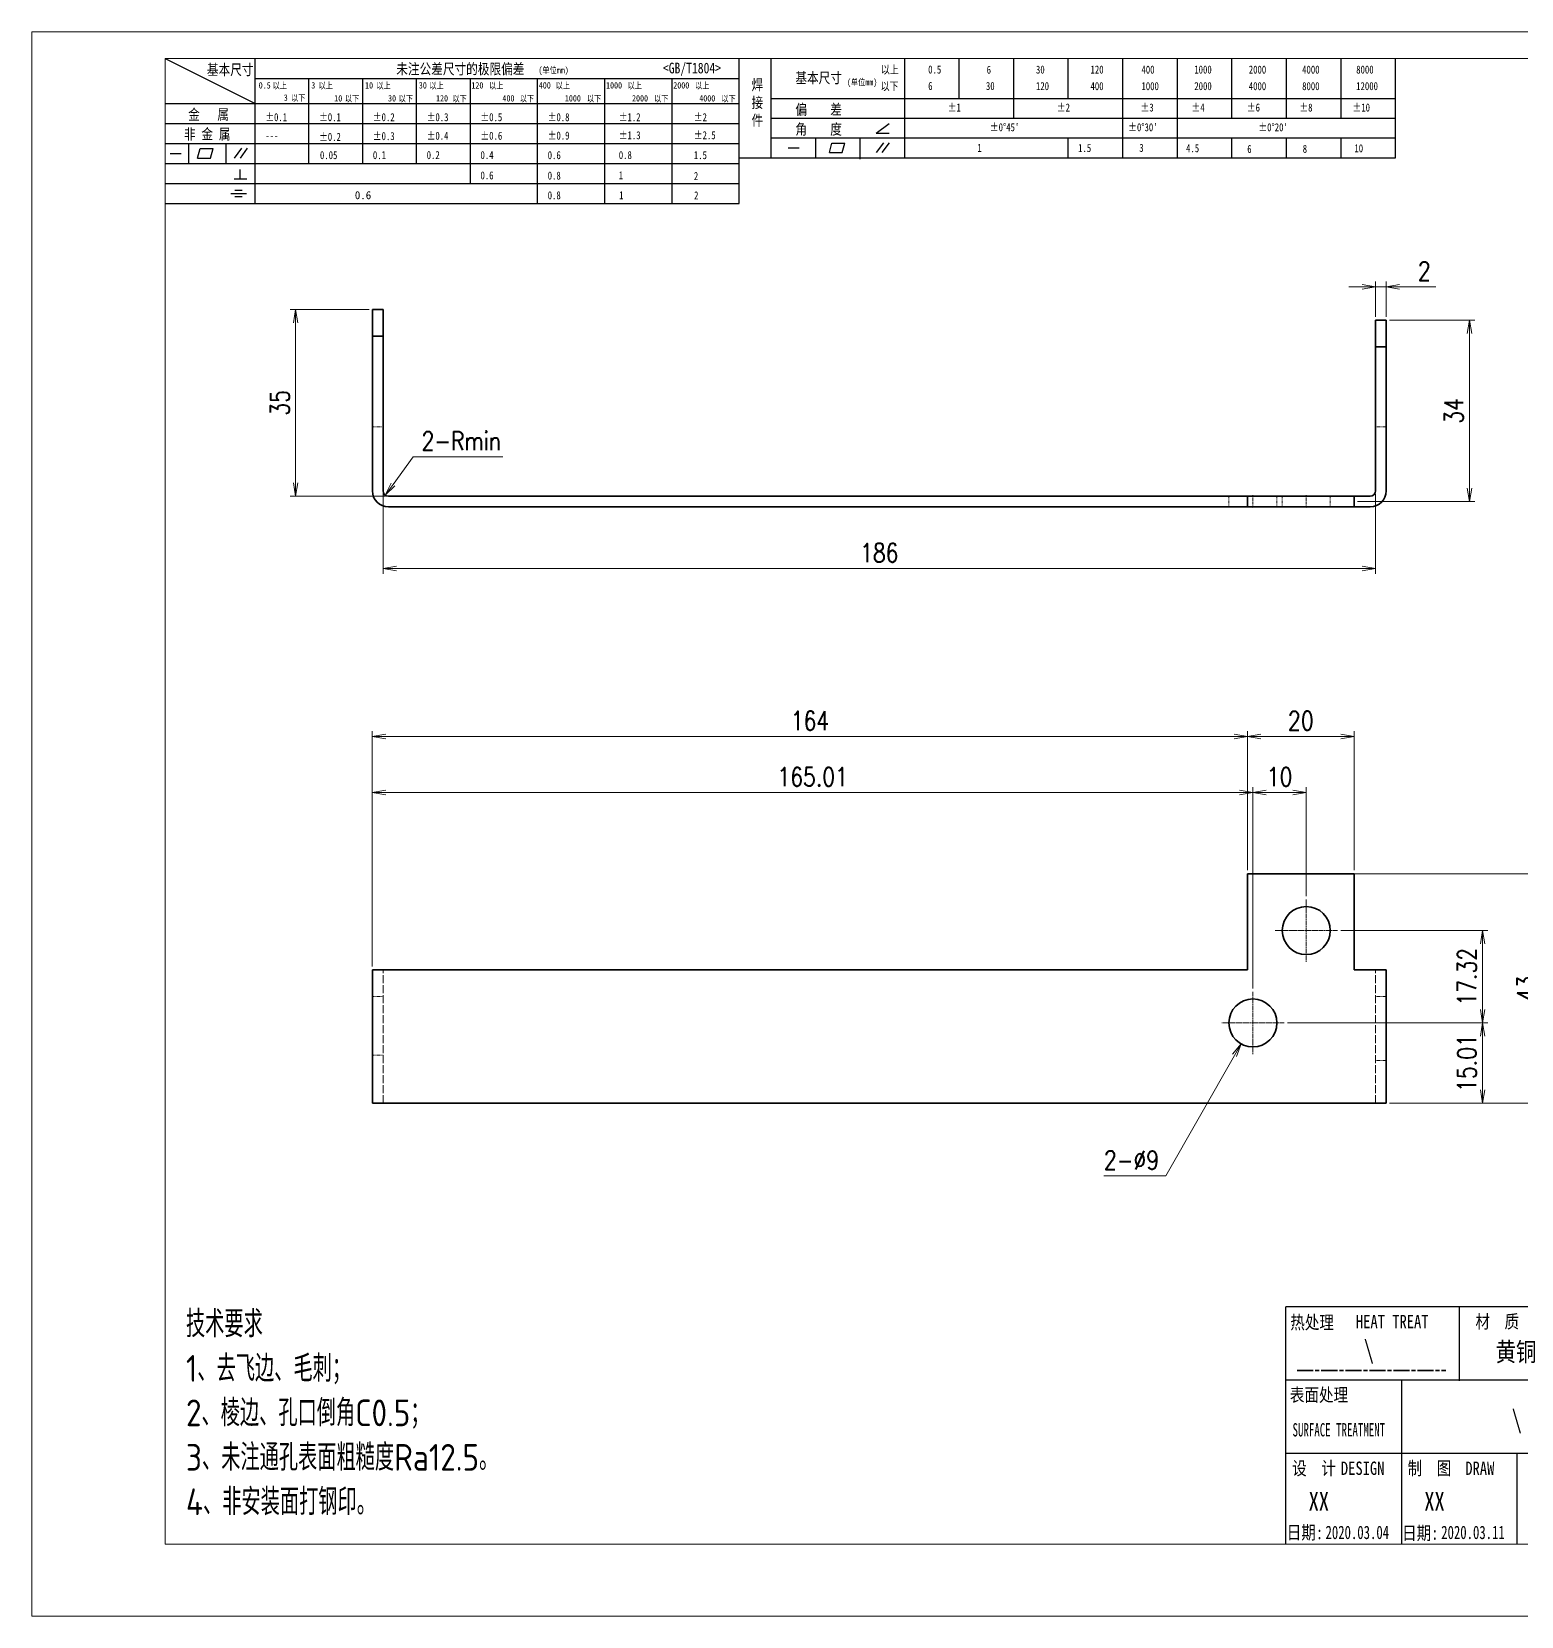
# Model space of a CAD drawing. Header units: millimetres. Extents: x 1333 to 66321, y -42879 to -5704.
# Drawn here: x 65901.4 to 66180.6, y -35576.7 to -35279.7 of the extents above; entities that cross this region are included whole.
import ezdxf
from ezdxf.enums import TextEntityAlignment as Align

# ---------------------------------------------------------------- set-up
doc = ezdxf.new("R2010")
doc.units = ezdxf.units.MM
doc.header["$LTSCALE"] = 0.5
doc.linetypes.add('AM_ISO02W050x2', pattern=[3.75, 3, -0.75])
doc.linetypes.add('AM_ISO08W050x2', pattern=[9, 6, -0.75, 1.5, -0.75])
for name, color, linetype, lineweight in [('中心线', 2, 'AM_ISO08W050x2', 18), ('图框', 7, 'Continuous', 18), ('标注线', 3, 'Continuous', 18), ('热处理', 7, 'Continuous', 20), ('粗实线', 7, 'Continuous', 35), ('粗点划线', 6, 'AM_ISO08W050x2', 35), ('虚线', 1, 'AM_ISO02W050x2', 18)]:
    doc.layers.add(name, color=color, linetype=linetype, lineweight=lineweight)
for name, color, linetype in [('图\\M+19E79\\M+195B6\\M+18E9A', 7, 'Continuous'), ('材质', 7, 'Continuous'), ('表面处理', 7, 'Continuous')]:
    doc.layers.add(name, color=color, linetype=linetype)
doc.layers.add('打印', color=7, linetype='Continuous', lineweight=15, plot=False)
doc.layers.add('打印-禁用', color=7, linetype='Continuous', lineweight=15, plot=False)
doc.styles.add('DIM', font='romans.shx', dxfattribs={"width": 0.8, "bigfont": 'bigfont.shx'})
doc.styles.add('国标', font='simfang.ttf', dxfattribs={"width": 0.8})
doc.styles.add('机械长仿宋', font='gbenor.shx', dxfattribs={"height": 1, "bigfont": 'gbcbig.shx'})
doc.dimstyles.new('XR 1-1$0', dxfattribs={"dimtxt": 3.5, "dimasz": 2.5, "dimexe": 1, "dimexo": 0.625, "dimgap": 1.2, "dimtad": 1, "dimzin": 9, "dimdsep": 46, "dimtxsty": 'DIM', "dimblk": 'OPEN', "dimcen": 0, "dimclrd": 8, "dimclre": 8, "dimclrt": 2, "dimazin": 2, "dimtfac": 0.5, "dimtmove": 0, "dimatfit": 3, "dimldrblk": 'OPEN', "dimfxl": 0, "dimtolj": 2, "dimlwd": 18, "dimlwe": 18, "dimarcsym": 0})
doc.dimstyles.new('XR 1-1$3', dxfattribs={"dimtxt": 3.5, "dimasz": 2.5, "dimexe": 1, "dimexo": 0.625, "dimgap": 1.2, "dimtad": 1, "dimtoh": 1, "dimdsep": 46, "dimtxsty": 'DIM', "dimblk": 'OPEN', "dimcen": 0, "dimclrd": 8, "dimclre": 8, "dimclrt": 2, "dimazin": 2, "dimtfac": 0.5, "dimtofl": 0, "dimtmove": 0, "dimatfit": 3, "dimldrblk": 'OPEN', "dimfxl": 0, "dimtolj": 2, "dimlwd": 18, "dimlwe": 18, "dimarcsym": 0})
doc.dimstyles.new('XR 1-1$4', dxfattribs={"dimtxt": 3.5, "dimasz": 2.5, "dimexe": 1, "dimexo": 0.625, "dimgap": 1.2, "dimtad": 1, "dimtoh": 1, "dimdsep": 46, "dimtxsty": 'DIM', "dimblk": 'OPEN', "dimcen": 0, "dimclrd": 8, "dimclre": 8, "dimclrt": 2, "dimazin": 2, "dimtfac": 0.5, "dimtofl": 0, "dimtmove": 0, "dimatfit": 3, "dimldrblk": 'OPEN', "dimfxl": 0, "dimtolj": 2, "dimlwd": 18, "dimlwe": 18, "dimarcsym": 0})

# ---------------------------------------------------------------- blocks, each defined once
blk = doc.blocks.new('GZDEH零件A3图框V01版')
at = {"layer": '图\\M+19E79\\M+195B6\\M+18E9A', "color": 9}
for p, q in [((2882.49, -1554.46), (2899.37, -1562.92)), ((2899.37, -1581.67), (2899.37, -1554.46)), ((2990.09, -1581.67), (2990.09, -1554.46)), ((2996.09, -1573.08), (2996.09, -1554.46)), ((3021.09, -1561.98), (3021.09, -1554.46)), ((3031.31, -1561.98), (3031.31, -1554.46)), ((3041.53, -1561.98), (3041.53, -1554.46)), ((3051.75, -1561.98), (3051.75, -1554.46)), ((3061.98, -1561.98), (3061.98, -1554.46)), ((3072.2, -1561.98), (3072.2, -1554.46)), ((3082.42, -1561.98), (3082.42, -1554.46)), ((3092.64, -1561.98), (3092.64, -1554.46)), ((3102.86, -1561.98), (3102.86, -1554.46)), ((3113.09, -1573.08), (3113.09, -1554.46)), ((2899.37, -1558.24), (2990.09, -1558.24)), ((2909.45, -1574.17), (2909.45, -1558.24)), ((2919.53, -1574.17), (2919.53, -1558.24)), ((2929.61, -1574.17), (2929.61, -1558.24)), ((2939.69, -1577.92), (2939.69, -1558.24)), ((2952.29, -1581.67), (2952.29, -1558.24)), ((2964.89, -1581.67), (2964.89, -1558.24)), ((2977.49, -1581.67), (2977.49, -1558.24)), ((2996.09, -1561.98), (3113.09, -1561.98)), ((3021.09, -1573.08), (3021.09, -1561.98)), ((3041.53, -1565.68), (3041.53, -1561.98)), ((3061.98, -1573.08), (3061.98, -1561.98)), ((3072.2, -1573.08), (3072.2, -1561.98)), ((3082.42, -1565.68), (3082.42, -1561.98)), ((3092.64, -1565.68), (3092.64, -1561.98)), ((3102.86, -1565.68), (3102.86, -1561.98)), ((2882.49, -1562.92), (2990.09, -1562.92)), ((2882.49, -1566.67), (2990.09, -1566.67)), ((2996.09, -1565.68), (3113.09, -1565.68)), ((3015.75, -1568.51), (3018.15, -1566.66)), ((2882.49, -1570.42), (2990.09, -1570.42)), ((2886.92, -1574.12), (2886.92, -1570.42)), ((2893.91, -1574.12), (2893.91, -1570.42)), ((2996.09, -1569.38), (3113.09, -1569.38)), ((3004.42, -1573.08), (3004.42, -1569.38)), ((3006.97, -1572.12), (3007.45, -1570.33)), ((3007.45, -1570.33), (3009.86, -1570.33)), ((3009.39, -1572.12), (3009.86, -1570.33)), ((3012.75, -1573.08), (3012.75, -1569.38)), ((3015.75, -1568.51), (3018.15, -1568.51)), ((3015.81, -1572.12), (3017.15, -1570.26)), ((3016.89, -1572.12), (3018.23, -1570.26)), ((3051.75, -1573.08), (3051.75, -1569.38)), ((3082.42, -1573.08), (3082.42, -1569.48)), ((3092.64, -1573.08), (3092.64, -1569.38)), ((3102.86, -1573.08), (3102.86, -1569.38)), ((2883.43, -1572.27), (2885.49, -1572.27)), ((2888.59, -1573.16), (2889.07, -1571.37)), ((2888.59, -1573.16), (2891, -1573.16)), ((2889.07, -1571.37), (2891.48, -1571.37)), ((2891, -1573.16), (2891.48, -1571.37)), ((2895.52, -1573.16), (2896.85, -1571.3)), ((2896.6, -1573.16), (2897.94, -1571.3)), ((2990.09, -1573.08), (3113.09, -1573.08)), ((2999.26, -1571.23), (3001.32, -1571.23)), ((3006.97, -1572.12), (3009.39, -1572.12)), ((3012.75, -1573.33), (3012.75, -1573.08)), ((2882.49, -1574.17), (2990.09, -1574.17)), ((2895.42, -1577.05), (2897.81, -1577.05)), ((2896.58, -1577.05), (2896.58, -1575.28)), ((2882.49, -1577.92), (2990.09, -1577.92)), ((2894.79, -1579.77), (2897.77, -1579.77)), ((2895.57, -1579.17), (2896.92, -1579.17)), ((2882.49, -1581.67), (2990.09, -1581.67)), ((2895.57, -1580.37), (2896.93, -1580.37)), ((3272.49, -1788.46), (3092.49, -1788.46)), ((3124.99, -1788.46), (3124.99, -1802.35)), ((3181.99, -1802.21), (3092.49, -1802.21)), ((3114.17, -1802.21), (3114.17, -1815.96)), ((3181.99, -1815.96), (3092.49, -1815.96)), ((3114.17, -1815.96), (3114.17, -1832.96)), ((3114.17, -1815.96), (3114.17, -1832.96)), ((3135.83, -1815.96), (3135.83, -1832.96)), ((3135.83, -1815.96), (3135.83, -1832.96))]:
    blk.add_line(p, q, dxfattribs=at)
at = {"layer": '图\\M+19E79\\M+195B6\\M+18E9A', "color": 7}
blk.add_line((3272.49, -1788.46), (3092.49, -1788.46), dxfattribs=at)
at = {"layer": '图\\M+19E79\\M+195B6\\M+18E9A', "color": 9, "linetype": 'Continuous'}
blk.add_line((3092.49, -1832.96), (3092.49, -1788.46), dxfattribs=at)
at = {"layer": '图框', "linetype": 'Continuous'}
for p, q in [((2882.49, -1554.46), (2882.49, -1832.96)), ((3272.49, -1554.46), (2882.49, -1554.46)), ((2882.49, -1832.96), (3272.49, -1832.96))]:
    blk.add_line(p, q, dxfattribs=at)
at = {"layer": '打印-禁用', "linetype": 'Continuous'}
for p, q in [((2857.49, -1549.46), (2857.49, -1846.46)), ((3277.49, -1549.46), (2857.49, -1549.46)), ((2857.49, -1846.46), (3277.49, -1846.46))]:
    blk.add_line(p, q, dxfattribs=at)
at = {"layer": '图\\M+19E79\\M+195B6\\M+18E9A', "color": 9, "style": '国标'}
for s, height, width, p in [('基本尺寸', 2, 0.8, (2890.33, -1557.58)), ('未注公差尺寸的极限偏差', 2, 0.8, (2925.81, -1557.44)), ('<GB/T1804>', 2, 0.8, (2975.78, -1557.27)), ('以上', 1.5, 0.8, (3016.64, -1557.33)), ('0.5', 1.5, 0.8, (3025.49, -1557.3)), ('6', 1.5, 0.8, (3036.45, -1557.34)), ('30', 1.5, 0.8, (3045.69, -1557.31)), ('120', 1.5, 0.8, (3055.91, -1557.31)), ('400', 1.5, 0.8, (3065.46, -1557.31)), ('1000', 1.5, 0.8, (3075.36, -1557.31)), ('2000', 1.5, 0.8, (3085.57, -1557.31)), ('4000', 1.5, 0.8, (3095.57, -1557.31)), ('8000', 1.5, 0.8, (3105.7, -1557.31)), ('30', 1.2, 0.8, (2930.04, -1560.11)), ('基本尺寸', 2, 0.8, (3000.6, -1559.1)), ('以下', 1.5, 0.8, (3016.58, -1560.43)), ('6', 1.5, 0.8, (3025.49, -1560.38)), ('30', 1.5, 0.8, (3036.31, -1560.39)), ('120', 1.5, 0.8, (3045.69, -1560.41)), ('400', 1.5, 0.8, (3055.91, -1560.41)), ('1000', 1.5, 0.8, (3065.46, -1560.41)), ('2000', 1.5, 0.8, (3075.36, -1560.41)), ('4000', 1.5, 0.8, (3085.57, -1560.41)), ('8000', 1.5, 0.8, (3095.57, -1560.41)), ('12000', 1.5, 0.8, (3105.7, -1560.41)), ('金   属', 2, 0.8, (2886.82, -1565.98)), ('±0.1', 1.5, 0.8, (2901.27, -1566.23)), ('±0.1', 1.5, 0.8, (2911.35, -1566.23)), ('±0.2', 1.5, 0.8, (2921.43, -1566.23)), ('±0.3', 1.5, 0.8, (2931.51, -1566.23)), ('±0.5', 1.5, 0.8, (2941.59, -1566.23)), ('±0.8', 1.5, 0.8, (2954.19, -1566.23)), ('±1.2', 1.5, 0.8, (2967.51, -1566.23)), ('±2', 1.5, 0.8, (2981.58, -1566.23)), ('偏    差', 2, 0.8, (3000.6, -1565.04)), ('±1', 1.5, 0.8, (3029.16, -1564.42)), ('±2', 1.5, 0.8, (3049.61, -1564.42)), ('±3', 1.5, 0.8, (3065.3, -1564.42)), ('±4', 1.5, 0.8, (3074.85, -1564.42)), ('±6', 1.5, 0.8, (3085.22, -1564.42)), ('±8', 1.5, 0.8, (3095.06, -1564.42)), ('±10', 1.5, 0.8, (3105.02, -1564.42)), ('非 金 属', 2, 0.8, (2886.02, -1569.65)), ('±0.3', 1.5, 0.8, (2921.43, -1569.77)), ('±0.4', 1.5, 0.8, (2931.51, -1569.71)), ('±0.6', 1.5, 0.8, (2941.59, -1569.71)), ('±0.9', 1.5, 0.8, (2954.19, -1569.68)), ('±1.3', 1.5, 0.8, (2967.51, -1569.62)), ('±2.5', 1.5, 0.8, (2981.58, -1569.61)), ('角    度', 2, 0.8, (3000.6, -1568.74)), ("±0%%D45'", 1.5, 0.8, (3037.06, -1568.12)), ("±0%%D30'", 1.5, 0.8, (3062.98, -1568.12)), ("±0%%D20'", 1.5, 0.8, (3087.38, -1568.12)), ('---', 1.5, 0.8, (2901.27, -1569.65)), ('±0.2', 1.5, 0.8, (2911.35, -1569.92)), ('1', 1.5, 0.8, (3034.69, -1571.98)), ('1.5', 1.5, 0.8, (3053.59, -1572.01)), ('3', 1.5, 0.8, (3065.05, -1571.98)), ('4.5', 1.5, 0.8, (3073.82, -1572.05)), ('6', 1.5, 0.8, (3085.28, -1572.19)), ('8', 1.5, 0.8, (3095.68, -1572.15)), ('10', 1.5, 0.8, (3105.36, -1572.06)), ('0.1', 1.5, 0.8, (2921.43, -1573.34)), ('0.2', 1.5, 0.8, (2931.51, -1573.33)), ('0.4', 1.5, 0.8, (2941.59, -1573.33)), ('0.6', 1.5, 0.8, (2954.19, -1573.35)), ('0.8', 1.5, 0.8, (2967.51, -1573.33)), ('1.5', 1.5, 0.8, (2981.58, -1573.34)), ('0.6', 1.5, 0.8, (2941.59, -1577.14)), ('0.8', 1.5, 0.8, (2954.19, -1577.17)), ('1', 1.5, 0.8, (2967.51, -1577.12)), ('2', 1.5, 0.8, (2981.58, -1577.26)), ('0.8', 1.5, 0.8, (2954.19, -1580.87)), ('1', 1.5, 0.8, (2967.59, -1580.86)), ('2', 1.5, 0.8, (2981.62, -1580.89)), ('热处理', 2.5, 0.8, (3093.35, -1792.61)), ('材  质', 2.5, 0.8, (3128.04, -1792.46)), ('表面处理', 2.5, 0.8, (3093.27, -1806.21)), ('SURFACE TREATMENT', 2.5, 0.6, (3093.77, -1812.75)), (' DESIGN', 2.5, 0.8, (3101.47, -1819.96)), (' DRAW', 2.5, 0.8, (3124.78, -1819.96))]:
    blk.add_text(s, height=height, dxfattribs=dict(at, width=width)).set_placement(p)
at = {"layer": '图\\M+19E79\\M+195B6\\M+18E9A', "color": 9, "lineweight": 15, "style": '国标', "width": 0.8}
for s, p in [('(单位mm)', (2952.44, -1557.27)), ('0.5', (2900.03, -1560.11)), ('以上', (2902.64, -1560.16)), ('3', (2909.88, -1560.11)), ('以上', (2911.25, -1560.16)), ('10', (2919.96, -1560.11)), ('以上', (2922.09, -1560.16)), ('以上', (2932.02, -1560.16)), ('120', (2939.88, -1560.11)), ('以上', (2943.21, -1560.16)), ('400', (2952.52, -1560.11)), ('以上', (2955.68, -1560.16)), ('1000', (2965.12, -1560.11)), ('以上', (2969.16, -1560.16)), ('2000', (2977.72, -1560.11)), ('以上', (2981.8, -1560.16)), ('(单位mm)', (3010.27, -1559.51)), ('3', (2904.73, -1562.41)), ('以下', (2906.1, -1562.46)), ('10', (2914.19, -1562.54)), ('以下', (2916.18, -1562.59)), ('30', (2924.27, -1562.54)), ('以下', (2926.26, -1562.59)), ('120', (2933.26, -1562.54)), ('以下', (2936.34, -1562.59)), ('400', (2945.7, -1562.54)), ('以下', (2948.94, -1562.59)), ('1000', (2957.41, -1562.54)), ('以下', (2961.54, -1562.59)), ('2000', (2969.99, -1562.54)), ('以下', (2974.14, -1562.59)), ('4000', (2982.59, -1562.54)), ('以下', (2986.74, -1562.59))]:
    blk.add_text(s, height=1.2, dxfattribs=at).set_placement(p)
at = {"layer": '图\\M+19E79\\M+195B6\\M+18E9A', "color": 9, "lineweight": 13, "style": '国标'}
blk.add_text('0.6', height=1.5, dxfattribs=at).set_placement((2918.05, -1580.85))
at = {"layer": '图\\M+19E79\\M+195B6\\M+18E9A', "color": 9, "style": '国标', "width": 0.8}
for s, p in [('HEAT TREAT', (3112.45, -1792.46)), ('设  计', (3097.79, -1819.96)), ('制  图', (3119.43, -1819.96)), ('日期:', (3096.09, -1832)), ('日期:', (3117.71, -1832.1))]:
    blk.add_text(s, height=2.5, dxfattribs=at).set_placement(p, align=Align.CENTER)
at = {"layer": '图\\M+19E79\\M+195B6\\M+18E9A', "color": 9, "style": '国标'}
for s, insert, char_height, width, attachment_point in [('焊\\P接\\P件', (2992.39, -1558.41), 2, 3.1877, 1), ('0.05', (2911.51, -1573.37), 1.5, 5.1982, 7)]:
    blk.add_mtext(s, dxfattribs=dict(at, insert=insert, char_height=char_height, width=width, attachment_point=attachment_point))
blk = doc.blocks.new('DEH A3')
at = {"layer": '图框'}
blk.add_blockref('GZDEH零件A3图框V01版', (-2857.49, 1846.46), dxfattribs=at)
blk = doc.blocks.new('_Open')
at = {"color": 0, "linetype": 'ByBlock', "lineweight": -2}
for p, q in [((-1, 0.17), (0, 0)), ((-1, -0.17), (0, 0)), ((0, 0), (-1, 0))]:
    blk.add_line(p, q, dxfattribs=at)
blk = doc.blocks.new('*D462')
at = {"layer": 'Defpoints', "color": 0, "transparency": 16777216}
for p in [(65967.68, -35366.61), (65968.26, -35365.8)]:
    blk.add_point(p, dxfattribs=at)
at = {"layer": '标注线', "color": 8, "lineweight": 18, "transparency": 16777216}
for p, q in [((65972.92, -35359.38), (65969.14, -35364.58)), ((65989.72, -35359.38), (65972.92, -35359.38))]:
    blk.add_line(p, q, dxfattribs=at)
at = {"layer": '标注线', "color": 8, "lineweight": 18, "transparency": 16777216, "xscale": 2.5, "yscale": 2.5, "zscale": 2.5, "rotation": 234.0445218785448}
blk.add_blockref('_Open', (65967.68, -35366.61), dxfattribs=at)
at = {"layer": '标注线', "color": 2, "transparency": 16777216, "insert": (65981.92, -35356.43), "char_height": 3.5, "attachment_point": 5, "style": 'DIM'}
blk.add_mtext('\\A2;{\\Fromans,bigfont|c134;2-Rmin}', dxfattribs=at)
blk = doc.blocks.new('*D463')
at = {"layer": 'Defpoints', "color": 0, "transparency": 16777216}
for p in [(65950.89, -35331.8), (65965.26, -35331.8), (65968.26, -35366.8)]:
    blk.add_point(p, dxfattribs=at)
at = {"layer": '标注线', "color": 8, "lineweight": 18, "transparency": 16777216}
for p, q in [((65964.64, -35331.8), (65949.89, -35331.8)), ((65950.89, -35364.3), (65950.89, -35334.3)), ((65967.64, -35366.8), (65949.89, -35366.8))]:
    blk.add_line(p, q, dxfattribs=at)
at = {"layer": '标注线', "color": 8, "lineweight": 18, "transparency": 16777216, "xscale": 2.5, "yscale": 2.5, "zscale": 2.5}
for p, rotation in [((65950.89, -35331.8), 90), ((65950.89, -35366.8), 270)]:
    blk.add_blockref('_Open', p, dxfattribs=dict(at, rotation=rotation))
at = {"layer": '标注线', "color": 2, "transparency": 16777216, "insert": (65947.94, -35349.3), "char_height": 3.5, "attachment_point": 5, "rotation": 90, "style": 'DIM'}
blk.add_mtext('\\A2;35', dxfattribs=at)
blk = doc.blocks.new('*D464')
at = {"layer": 'Defpoints', "color": 0, "transparency": 16777216}
for p in [(65967.26, -35364.08), (66153.26, -35365.8), (66153.26, -35380.34)]:
    blk.add_point(p, dxfattribs=at)
at = {"layer": '标注线', "color": 8, "lineweight": 18, "transparency": 16777216}
for p, q in [((65967.26, -35364.71), (65967.26, -35381.34)), ((66153.26, -35366.42), (66153.26, -35381.34)), ((65969.76, -35380.34), (66150.76, -35380.34))]:
    blk.add_line(p, q, dxfattribs=at)
at = {"layer": '标注线', "color": 8, "lineweight": 18, "transparency": 16777216, "xscale": 2.5, "yscale": 2.5, "zscale": 2.5, "rotation": 180}
blk.add_blockref('_Open', (65967.26, -35380.34), dxfattribs=at)
at = {"layer": '标注线', "color": 8, "lineweight": 18, "transparency": 16777216, "xscale": 2.5, "yscale": 2.5, "zscale": 2.5}
blk.add_blockref('_Open', (66153.26, -35380.34), dxfattribs=at)
at = {"layer": '标注线', "color": 2, "transparency": 16777216, "insert": (66060.26, -35377.39), "char_height": 3.5, "attachment_point": 5, "style": 'DIM'}
blk.add_mtext('\\A2;186', dxfattribs=at)
blk = doc.blocks.new('*D465')
at = {"layer": 'Defpoints', "color": 0, "transparency": 16777216}
for p in [(66155.26, -35333.8), (66170.86, -35333.8), (66149.26, -35367.8)]:
    blk.add_point(p, dxfattribs=at)
at = {"layer": '标注线', "color": 8, "lineweight": 18, "transparency": 16777216}
for p, q in [((66155.89, -35333.8), (66171.86, -35333.8)), ((66170.86, -35365.3), (66170.86, -35336.3)), ((66149.89, -35367.8), (66171.86, -35367.8))]:
    blk.add_line(p, q, dxfattribs=at)
at = {"layer": '标注线', "color": 8, "lineweight": 18, "transparency": 16777216, "xscale": 2.5, "yscale": 2.5, "zscale": 2.5}
for p, rotation in [((66170.86, -35333.8), 90), ((66170.86, -35367.8), 270)]:
    blk.add_blockref('_Open', p, dxfattribs=dict(at, rotation=rotation))
at = {"layer": '标注线', "color": 2, "transparency": 16777216, "insert": (66167.91, -35350.8), "char_height": 3.5, "attachment_point": 5, "rotation": 90, "style": 'DIM'}
blk.add_mtext('\\A2;34', dxfattribs=at)
blk = doc.blocks.new('*D472')
at = {"layer": 'Defpoints', "color": 0, "transparency": 16777216}
for p in [(66155.26, -35327.55), (66153.26, -35333.8), (66155.26, -35333.8)]:
    blk.add_point(p, dxfattribs=at)
at = {"layer": '标注线', "color": 8, "lineweight": 18, "transparency": 16777216}
for p, q in [((66150.76, -35327.55), (66148.26, -35327.55)), ((66153.26, -35333.17), (66153.26, -35326.55)), ((66153.26, -35327.55), (66155.26, -35327.55)), ((66155.26, -35333.17), (66155.26, -35326.55)), ((66157.76, -35327.55), (66164.53, -35327.55))]:
    blk.add_line(p, q, dxfattribs=at)
at = {"layer": '标注线', "color": 8, "lineweight": 18, "transparency": 16777216, "xscale": 2.5, "yscale": 2.5, "zscale": 2.5}
blk.add_blockref('_Open', (66153.26, -35327.55), dxfattribs=at)
at = {"layer": '标注线', "color": 8, "lineweight": 18, "transparency": 16777216, "xscale": 2.5, "yscale": 2.5, "zscale": 2.5, "rotation": 180}
blk.add_blockref('_Open', (66155.26, -35327.55), dxfattribs=at)
at = {"layer": '标注线', "color": 2, "transparency": 16777216, "insert": (66162.4, -35324.6), "char_height": 3.5, "attachment_point": 5, "style": 'DIM'}
blk.add_mtext('\\A2;2', dxfattribs=at)
blk = doc.blocks.new('*D473')
at = {"layer": 'Defpoints', "color": 0, "transparency": 16777216}
for p in [(66130.28, -35422.33), (65965.26, -35455.54), (66130.28, -35459.67)]:
    blk.add_point(p, dxfattribs=at)
at = {"layer": '标注线', "color": 8, "lineweight": 18, "transparency": 16777216}
for p, q in [((65965.26, -35454.91), (65965.26, -35421.33)), ((65967.76, -35422.33), (66127.78, -35422.33)), ((66130.28, -35459.05), (66130.28, -35421.33))]:
    blk.add_line(p, q, dxfattribs=at)
at = {"layer": '标注线', "color": 8, "lineweight": 18, "transparency": 16777216, "xscale": 2.5, "yscale": 2.5, "zscale": 2.5, "rotation": 180}
blk.add_blockref('_Open', (65965.26, -35422.33), dxfattribs=at)
at = {"layer": '标注线', "color": 8, "lineweight": 18, "transparency": 16777216, "xscale": 2.5, "yscale": 2.5, "zscale": 2.5}
blk.add_blockref('_Open', (66130.28, -35422.33), dxfattribs=at)
at = {"layer": '标注线', "color": 2, "transparency": 16777216, "insert": (66047.77, -35419.38), "char_height": 3.5, "attachment_point": 5, "style": 'DIM'}
blk.add_mtext('\\A2;165.01', dxfattribs=at)
blk = doc.blocks.new('*D474')
at = {"layer": 'Defpoints', "color": 0, "transparency": 16777216}
for p in [(66140.28, -35422.33), (66140.28, -35442.35), (66130.28, -35459.67)]:
    blk.add_point(p, dxfattribs=at)
at = {"layer": '标注线', "color": 8, "lineweight": 18, "transparency": 16777216}
for p, q in [((66130.28, -35459.05), (66130.28, -35421.33)), ((66132.78, -35422.33), (66137.78, -35422.33)), ((66140.28, -35441.73), (66140.28, -35421.33))]:
    blk.add_line(p, q, dxfattribs=at)
at = {"layer": '标注线', "color": 8, "lineweight": 18, "transparency": 16777216, "xscale": 2.5, "yscale": 2.5, "zscale": 2.5, "rotation": 180}
blk.add_blockref('_Open', (66130.28, -35422.33), dxfattribs=at)
at = {"layer": '标注线', "color": 8, "lineweight": 18, "transparency": 16777216, "xscale": 2.5, "yscale": 2.5, "zscale": 2.5}
blk.add_blockref('_Open', (66140.28, -35422.33), dxfattribs=at)
at = {"layer": '标注线', "color": 2, "transparency": 16777216, "insert": (66135.28, -35419.38), "char_height": 3.5, "attachment_point": 5, "style": 'DIM'}
blk.add_mtext('\\A2;10', dxfattribs=at)
blk = doc.blocks.new('*D475')
at = {"layer": 'Defpoints', "color": 0, "transparency": 16777216}
for p in [(66136.13, -35465.52), (66173.33, -35465.52), (66155.26, -35480.54)]:
    blk.add_point(p, dxfattribs=at)
at = {"layer": '标注线', "color": 8, "lineweight": 18, "transparency": 16777216}
for p, q in [((66136.75, -35465.52), (66174.33, -35465.52)), ((66173.33, -35478.04), (66173.33, -35468.02)), ((66155.89, -35480.54), (66174.33, -35480.54))]:
    blk.add_line(p, q, dxfattribs=at)
at = {"layer": '标注线', "color": 8, "lineweight": 18, "transparency": 16777216, "xscale": 2.5, "yscale": 2.5, "zscale": 2.5}
for p, rotation in [((66173.33, -35465.52), 90), ((66173.33, -35480.54), 270)]:
    blk.add_blockref('_Open', p, dxfattribs=dict(at, rotation=rotation))
at = {"layer": '标注线', "color": 2, "transparency": 16777216, "insert": (66170.38, -35473.03), "char_height": 3.5, "attachment_point": 5, "rotation": 90, "style": 'DIM'}
blk.add_mtext('\\A2;15.01', dxfattribs=at)
blk = doc.blocks.new('*D476')
at = {"layer": 'Defpoints', "color": 0, "transparency": 16777216}
for p in [(66146.13, -35448.2), (66173.33, -35448.2), (66136.13, -35465.52)]:
    blk.add_point(p, dxfattribs=at)
at = {"layer": '标注线', "color": 8, "lineweight": 18, "transparency": 16777216}
for p, q in [((66146.75, -35448.2), (66174.33, -35448.2)), ((66173.33, -35463.02), (66173.33, -35450.7)), ((66136.75, -35465.52), (66174.33, -35465.52))]:
    blk.add_line(p, q, dxfattribs=at)
at = {"layer": '标注线', "color": 8, "lineweight": 18, "transparency": 16777216, "xscale": 2.5, "yscale": 2.5, "zscale": 2.5}
for p, rotation in [((66173.33, -35448.2), 90), ((66173.33, -35465.52), 270)]:
    blk.add_blockref('_Open', p, dxfattribs=dict(at, rotation=rotation))
at = {"layer": '标注线', "color": 2, "transparency": 16777216, "insert": (66170.38, -35456.86), "char_height": 3.5, "attachment_point": 5, "rotation": 90, "style": 'DIM'}
blk.add_mtext('\\A2;17.32', dxfattribs=at)
blk = doc.blocks.new('*D477')
at = {"layer": 'Defpoints', "color": 0, "transparency": 16777216}
for p in [(66129.26, -35411.81), (66129.26, -35437.54), (65965.26, -35450.08)]:
    blk.add_point(p, dxfattribs=at)
at = {"layer": '标注线', "color": 8, "lineweight": 18, "transparency": 16777216}
for p, q in [((65965.26, -35449.45), (65965.26, -35410.81)), ((66129.26, -35436.91), (66129.26, -35410.81)), ((65967.76, -35411.81), (66126.76, -35411.81))]:
    blk.add_line(p, q, dxfattribs=at)
at = {"layer": '标注线', "color": 8, "lineweight": 18, "transparency": 16777216, "xscale": 2.5, "yscale": 2.5, "zscale": 2.5, "rotation": 180}
blk.add_blockref('_Open', (65965.26, -35411.81), dxfattribs=at)
at = {"layer": '标注线', "color": 8, "lineweight": 18, "transparency": 16777216, "xscale": 2.5, "yscale": 2.5, "zscale": 2.5}
blk.add_blockref('_Open', (66129.26, -35411.81), dxfattribs=at)
at = {"layer": '标注线', "color": 2, "transparency": 16777216, "insert": (66047.26, -35408.86), "char_height": 3.5, "attachment_point": 5, "style": 'DIM'}
blk.add_mtext('\\A2;164', dxfattribs=at)
blk = doc.blocks.new('*D478')
at = {"layer": 'Defpoints', "color": 0, "transparency": 16777216}
for p in [(66149.26, -35411.81), (66129.26, -35437.54), (66149.26, -35437.54)]:
    blk.add_point(p, dxfattribs=at)
at = {"layer": '标注线', "color": 8, "lineweight": 18, "transparency": 16777216}
for p, q in [((66129.26, -35436.91), (66129.26, -35410.81)), ((66149.26, -35436.91), (66149.26, -35410.81)), ((66131.76, -35411.81), (66146.76, -35411.81))]:
    blk.add_line(p, q, dxfattribs=at)
at = {"layer": '标注线', "color": 8, "lineweight": 18, "transparency": 16777216, "xscale": 2.5, "yscale": 2.5, "zscale": 2.5, "rotation": 180}
blk.add_blockref('_Open', (66129.26, -35411.81), dxfattribs=at)
at = {"layer": '标注线', "color": 8, "lineweight": 18, "transparency": 16777216, "xscale": 2.5, "yscale": 2.5, "zscale": 2.5}
blk.add_blockref('_Open', (66149.26, -35411.81), dxfattribs=at)
at = {"layer": '标注线', "color": 2, "transparency": 16777216, "insert": (66139.26, -35408.86), "char_height": 3.5, "attachment_point": 5, "style": 'DIM'}
blk.add_mtext('\\A2;20', dxfattribs=at)
blk = doc.blocks.new('*D479')
at = {"layer": 'Defpoints', "color": 0, "transparency": 16777216}
for p in [(66132.51, -35461.61), (66128.05, -35469.43)]:
    blk.add_point(p, dxfattribs=at)
at = {"layer": '标注线', "color": 8, "lineweight": 18, "transparency": 16777216}
for p, q in [((66113.93, -35494.17), (66126.81, -35471.6)), ((66102.33, -35494.17), (66113.93, -35494.17))]:
    blk.add_line(p, q, dxfattribs=at)
at = {"layer": '标注线', "color": 8, "lineweight": 18, "transparency": 16777216, "xscale": 2.5, "yscale": 2.5, "zscale": 2.5, "rotation": 60.29590662160048}
blk.add_blockref('_Open', (66128.05, -35469.43), dxfattribs=at)
at = {"layer": '标注线', "color": 2, "transparency": 16777216, "insert": (66107.53, -35491.22), "char_height": 3.5, "attachment_point": 5, "style": 'DIM'}
blk.add_mtext('\\A2;2-%%c9', dxfattribs=at)
blk = doc.blocks.new('*D480')
at = {"layer": 'Defpoints', "color": 0, "transparency": 16777216}
for p in [(66147.7, -35437.54), (66184.48, -35437.54), (66162.13, -35480.54)]:
    blk.add_point(p, dxfattribs=at)
at = {"layer": '标注线', "color": 8, "lineweight": 18, "transparency": 16777216}
for p, q in [((66148.33, -35437.54), (66185.48, -35437.54)), ((66184.48, -35478.04), (66184.48, -35440.04)), ((66162.76, -35480.54), (66185.48, -35480.54))]:
    blk.add_line(p, q, dxfattribs=at)
at = {"layer": '标注线', "color": 8, "lineweight": 18, "transparency": 16777216, "xscale": 2.5, "yscale": 2.5, "zscale": 2.5}
for p, rotation in [((66184.48, -35437.54), 90), ((66184.48, -35480.54), 270)]:
    blk.add_blockref('_Open', p, dxfattribs=dict(at, rotation=rotation))
at = {"layer": '标注线', "color": 2, "transparency": 16777216, "insert": (66181.53, -35459.04), "char_height": 3.5, "attachment_point": 5, "rotation": 90, "style": 'DIM'}
blk.add_mtext('\\A2;43', dxfattribs=at)

msp = doc.modelspace()

# ---------------------------------------------------------------- linework, layer by layer
at = {"layer": '中心线', "ltscale": 0.060016}
for p, q in [((66130.277, -35366.598), (66130.277, -35368.999)), ((66140.277, -35366.598), (66140.277, -35368.999))]:
    msp.add_line(p, q, dxfattribs=at)
at = {"layer": '中心线', "ltscale": 0.292499}
msp.add_line((66140.277, -35442.351), (66140.277, -35454.051), dxfattribs=at)
at = {"layer": '中心线', "ltscale": 0.2925}
for p, q in [((66146.127, -35448.201), (66134.427, -35448.201)), ((66130.277, -35459.672), (66130.277, -35471.372)), ((66136.127, -35465.522), (66124.427, -35465.522))]:
    msp.add_line(p, q, dxfattribs=at)
at = {"layer": '打印'}
msp.add_lwpolyline([(65901.426, -35279.727), (66321.426, -35279.727), (66321.426, -35576.727), (65901.426, -35576.727)], close=True, dxfattribs=at)
at = {"layer": '粗实线', "ltscale": 0.125}
for p, q in [((65965.263, -35336.798), (65965.263, -35331.798)), ((65967.263, -35336.798), (65967.263, -35331.798)), ((66153.263, -35333.798), (66153.263, -35338.798)), ((66155.263, -35333.798), (66155.263, -35338.798))]:
    msp.add_line(p, q, dxfattribs=at)
at = {"layer": '粗实线', "ltscale": 0.05}
for p, q in [((65967.263, -35331.798), (65965.263, -35331.798)), ((66155.263, -35333.798), (66153.263, -35333.798)), ((65967.263, -35336.798), (65965.263, -35336.798)), ((66155.263, -35338.798), (66153.263, -35338.798)), ((66129.263, -35366.798), (66129.263, -35368.798)), ((66149.263, -35366.798), (66149.263, -35368.798))]:
    msp.add_line(p, q, dxfattribs=at)
at = {"layer": '粗实线'}
for p, q in [((65965.263, -35365.798), (65965.263, -35336.798)), ((65967.263, -35365.798), (65967.263, -35336.798)), ((66153.263, -35338.798), (66153.263, -35365.798)), ((66155.263, -35338.798), (66155.263, -35365.798)), ((65968.263, -35366.798), (66129.263, -35366.798)), ((66129.263, -35368.798), (65968.263, -35368.798)), ((65965.263, -35480.536), (65965.263, -35455.536)), ((66129.263, -35455.536), (65968.263, -35455.536)), ((66155.263, -35480.536), (66155.263, -35455.536)), ((66152.263, -35480.536), (65968.263, -35480.536))]:
    msp.add_line(p, q, dxfattribs=at)
at = {"layer": '粗实线', "ltscale": 0.5}
for p, q in [((66129.263, -35366.798), (66149.263, -35366.798)), ((66129.263, -35368.798), (66149.263, -35368.798)), ((66129.263, -35437.536), (66149.263, -35437.536))]:
    msp.add_line(p, q, dxfattribs=at)
at = {"layer": '粗实线', "ltscale": 0.075}
for p, q in [((66149.263, -35366.798), (66152.263, -35366.798)), ((66152.263, -35368.798), (66149.263, -35368.798)), ((65968.263, -35455.536), (65965.263, -35455.536)), ((66152.263, -35455.536), (66149.263, -35455.536)), ((66155.263, -35455.536), (66152.263, -35455.536)), ((65968.263, -35480.536), (65965.263, -35480.536)), ((66155.263, -35480.536), (66152.263, -35480.536))]:
    msp.add_line(p, q, dxfattribs=at)
at = {"layer": '粗实线', "ltscale": 0.45}
for p, q in [((66129.263, -35455.536), (66129.263, -35437.536)), ((66149.263, -35437.536), (66149.263, -35455.536))]:
    msp.add_line(p, q, dxfattribs=at)
at = {"layer": '粗实线'}
for centre in [(66140.277, -35448.201), (66130.277, -35465.522)]:
    msp.add_circle(centre, 4.5, dxfattribs=at)
for centre, radius, start, end in [((65968.263, -35365.798), 3, 180, 270), ((65968.263, -35365.798), 1, 180, 270), ((66152.263, -35365.798), 1, 270, 0), ((66152.263, -35365.798), 3, 270, 0)]:
    msp.add_arc(centre, radius, start, end, dxfattribs=at)
at = {"layer": '粗点划线', "linetype": 'AM_ISO08W050x2'}
msp.add_line((66138.601, -35530.655), (66166.462, -35530.655), dxfattribs=at)
at = {"layer": '虚线', "ltscale": 0.05}
for p, q in [((65967.263, -35353.798), (65965.263, -35353.798)), ((66155.263, -35353.798), (66153.263, -35353.798)), ((66125.777, -35366.798), (66125.777, -35368.798)), ((66134.777, -35366.798), (66134.777, -35368.798)), ((66135.777, -35366.798), (66135.777, -35368.798)), ((66144.777, -35366.798), (66144.777, -35368.798)), ((65967.263, -35460.536), (65965.263, -35460.536)), ((66155.263, -35460.536), (66153.263, -35460.536)), ((65967.263, -35471.536), (65965.263, -35471.536)), ((66155.263, -35472.536), (66153.263, -35472.536))]:
    msp.add_line(p, q, dxfattribs=at)
at = {"layer": '虚线'}
for p, q in [((65967.263, -35480.536), (65967.263, -35455.536)), ((66153.263, -35480.536), (66153.263, -35455.536))]:
    msp.add_line(p, q, dxfattribs=at)

# ---------------------------------------------------------------- block references
at = {"layer": '图框'}
msp.add_blockref('DEH A3', (65901.426, -35576.727), dxfattribs=at)

# ---------------------------------------------------------------- texts
at = {"layer": '图\\M+19E79\\M+195B6\\M+18E9A', "color": 3, "style": '国标'}
for s, height, width, p in [('XX', 3.5, 0.8, (66140.724, -35556.911)), ('XX', 3.5, 0.8, (66162.404, -35556.911)), ('2020.03.04', 2.5, 0.7, (66143.889, -35562.247)), ('2020.03.11', 2.5, 0.7, (66165.569, -35562.247))]:
    msp.add_text(s, height=height, dxfattribs=dict(at, width=width)).set_placement(p)
at = {"layer": '材质', "color": 3, "style": '国标', "width": 0.8}
msp.add_text('黄铜', height=3.5, dxfattribs=at).set_placement((66179.584, -35528.907), align=Align.CENTER)
at = {"layer": '标注线', "color": 2, "insert": (65930.339, -35557.796), "char_height": 5, "width": 114.82461, "attachment_point": 7, "style": '机械长仿宋'}
msp.add_mtext('\\A2;技术要求\\P1、去飞边、毛刺；\\P2、棱边、孔口倒角C0.5；\\P3、未注通孔表面粗糙度Ra12.5。\\P4、非安装面打钢印。', dxfattribs=at)
at = {"layer": '热处理', "color": 3, "style": '国标', "width": 0.8}
msp.add_text('\\', height=3.5, dxfattribs=at).set_placement((66152.006, -35528.531), align=Align.CENTER)
at = {"layer": '表面处理', "color": 3, "style": '国标', "width": 0.8}
msp.add_text('\\', height=3.5, dxfattribs=at).set_placement((66179.726, -35541.584), align=Align.CENTER)

# ---------------------------------------------------------------- dimensions: what is measured, and where the dimension line sits
at = {"layer": '标注线'}
for base, p1, p2, picture, middle in [((66155.263, -35327.552), (66153.263, -35333.798), (66155.263, -35333.798), '*D472', (66162.397, -35324.602)), ((66153.263, -35380.342), (65967.263, -35364.08), (66153.263, -35365.798), '*D464', (66060.263, -35377.392)), ((66129.263, -35411.809), (65965.263, -35450.076), (66129.263, -35437.536), '*D477', (66047.263, -35408.859)), ((66130.277, -35422.333), (65965.263, -35455.536), (66130.277, -35459.672), '*D473', (66047.77, -35419.383))]:
    dim = msp.add_linear_dim(base=base, p1=p1, p2=p2, dimstyle='XR 1-1$0', dxfattribs=at)
    dim.commit()
    dim.dimension.update_dxf_attribs({"geometry": picture, "text_midpoint": middle})
for base, p1, p2, picture, middle in [((65950.891, -35331.798), (65968.263, -35366.798), (65965.263, -35331.798), '*D463', (65947.941, -35349.298)), ((66170.857, -35333.798), (66149.263, -35367.798), (66155.263, -35333.798), '*D465', (66167.907, -35350.798)), ((66184.484, -35437.536), (66162.134, -35480.536), (66147.704, -35437.536), '*D480', (66181.534, -35459.036)), ((66173.334, -35465.522), (66155.263, -35480.536), (66136.127, -35465.522), '*D475', (66170.384, -35473.029))]:
    dim = msp.add_linear_dim(base=base, p1=p1, p2=p2, angle=90, dimstyle='XR 1-1$0', dxfattribs=at)
    dim.commit()
    dim.dimension.update_dxf_attribs({"geometry": picture, "text_midpoint": middle})
dim = msp.add_radius_dim(center=(65968.263, -35365.798), mpoint=(65967.676, -35366.608), text='{\\Fromans,bigfont|c134;2-Rmin}', dimstyle='XR 1-1$4', override={"dimtmove": 1}, dxfattribs=at)
dim.commit()
dim.dimension.update_dxf_attribs({"geometry": '*D462', "text_midpoint": (65972.915, -35359.385), "dimtype": 164})
for base, p1, p2, picture, middle in [((66149.263, -35411.809), (66129.263, -35437.536), (66149.263, -35437.536), '*D478', (66139.263, -35408.859)), ((66140.277, -35422.333), (66130.277, -35459.672), (66140.277, -35442.351), '*D474', (66135.277, -35419.383))]:
    dim = msp.add_linear_dim(base=base, p1=p1, p2=p2, dimstyle='XR 1-1$0', override={"dimtmove": 1}, dxfattribs=at)
    dim.commit()
    dim.dimension.update_dxf_attribs({"geometry": picture, "text_midpoint": middle})
dim = msp.add_linear_dim(base=(66173.334, -35448.201), p1=(66136.127, -35465.522), p2=(66146.127, -35448.201), angle=90, dimstyle='XR 1-1$0', override={"dimtmove": 1}, dxfattribs=at)
dim.commit()
dim.dimension.update_dxf_attribs({"geometry": '*D476', "text_midpoint": (66170.384, -35456.862)})
dim = msp.add_diameter_dim_2p(p1=(66132.507, -35461.613), p2=(66128.047, -35469.431), dimstyle='XR 1-1$3', override={"dimpost": '2-%%c<>'}, dxfattribs=at)
dim.commit()
dim.dimension.update_dxf_attribs({"geometry": '*D479', "text_midpoint": (66107.531, -35494.175), "dimtype": 163})

doc.saveas('drawing.dxf')
